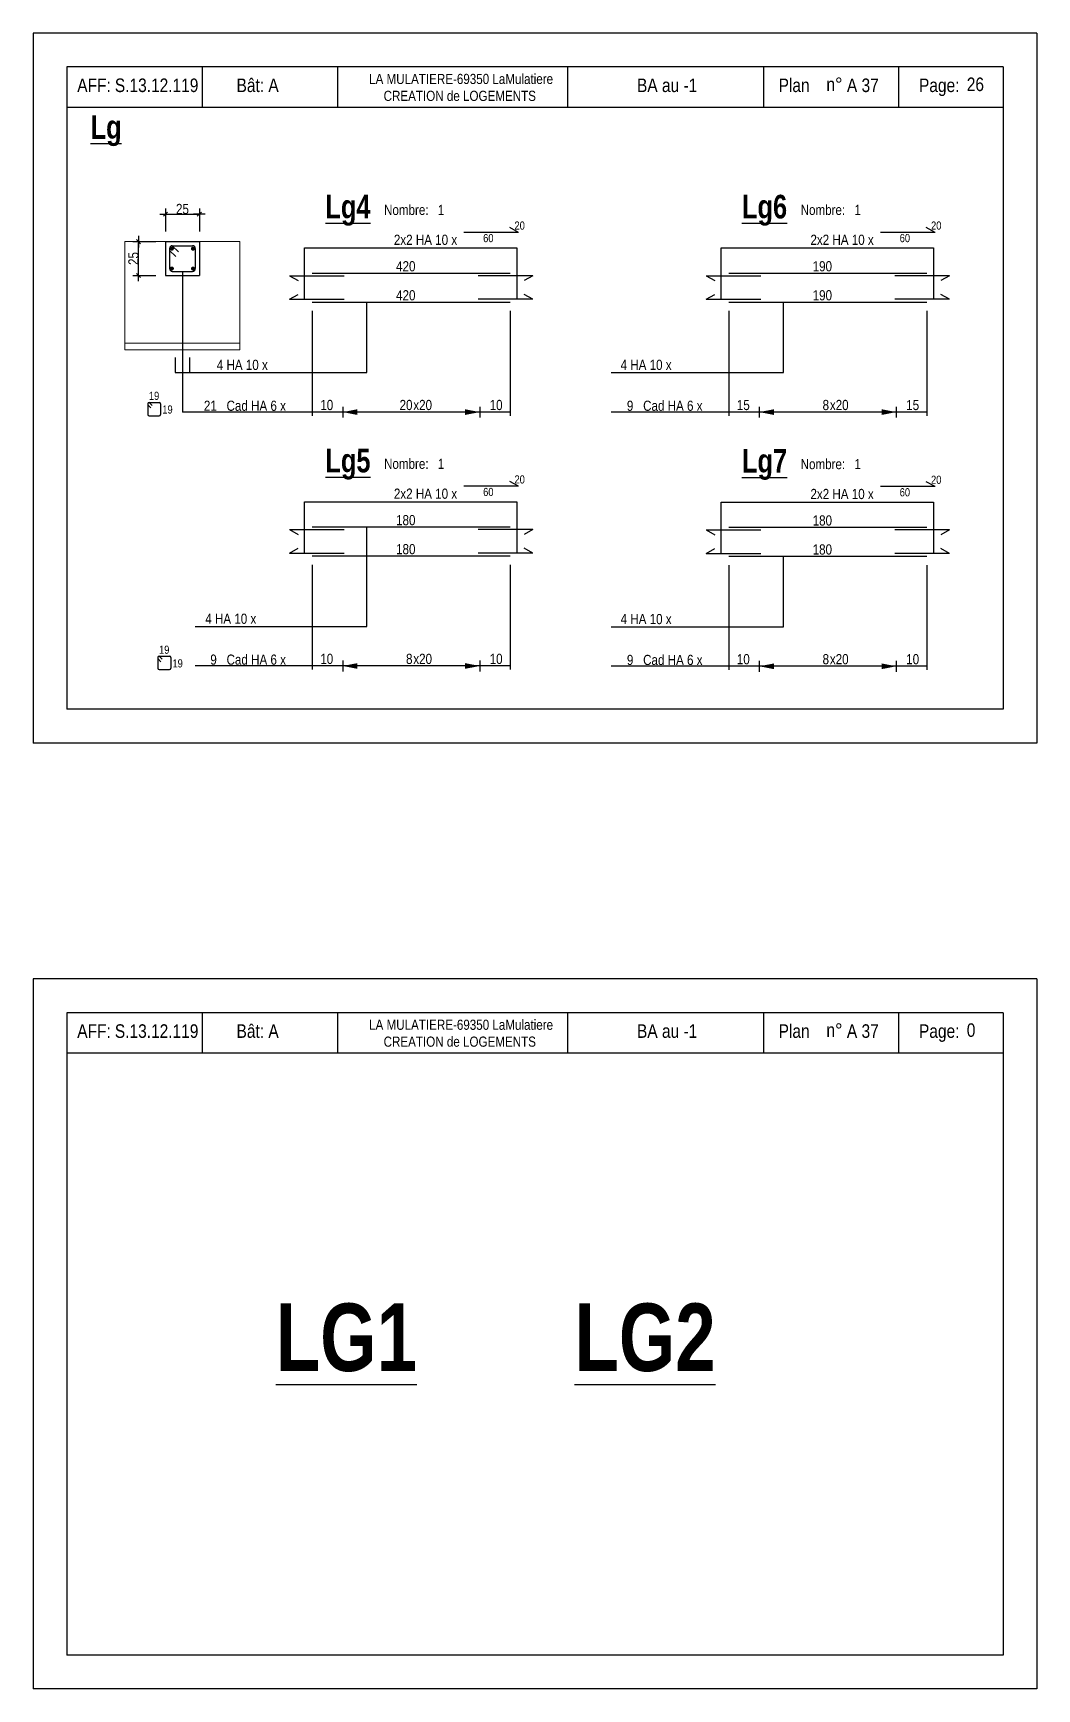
# Model space of a CAD drawing. Header units: metres. Extents: x -9927 to 45032, y -190416 to 12166.
# Drawn here: x -1080 to 405, y -173726 to -171278 of the extents above; entities that cross this region are included whole.
import ezdxf
from ezdxf.enums import TextEntityAlignment as Align

# ---------------------------------------------------------------- set-up
doc = ezdxf.new("R2010")
doc.units = ezdxf.units.M
doc.header["$PDMODE"] = 65
for name, color, linetype in [('01_cote_gen', 4, 'Continuous'), ('01_fenetres', 171, 'Continuous'), ('01_linteaux', 3, 'Continuous'), ('01_murs_coup', 5, 'Continuous'), ('01_sem', 42, 'Continuous'), ('01_texte', 230, 'Continuous'), ('AA_COTES', 2, 'Continuous')]:
    doc.layers.add(name, color=color, linetype=linetype)
doc.styles.add('impact', font='impact.ttf')
doc.styles.add('STYLE2', font='ARIALN.TTF')
doc.dimstyles.new('JB25', dxfattribs={"dimscale": 0.1, "dimtxt": 150, "dimasz": 17, "dimexe": 0.1, "dimexo": 0.1, "dimgap": 0.09, "dimtad": 1, "dimdec": 1, "dimlfac": 0.5, "dimdsep": 46, "dimtxsty": 'STYLE2', "dimblk1": 'BOND_G', "dimblk2": 'BOND_D', "dimsah": 1, "dimcen": 1.5, "dimdle": 0.01, "dimse1": 1, "dimse2": 1, "dimclrd": 4, "dimclre": 2, "dimclrt": 5, "dimadec": 0, "dimazin": 0, "dimtfac": 2.333333, "dimtdec": 1, "dimtix": 1, "dimtmove": 2, "dimatfit": 3, "dimldrblk": 'BOND_G', "dimfxl": 1, "dimtolj": 1, "dimtzin": 0, "dimarcsym": 0})

# ---------------------------------------------------------------- blocks, each defined once
blk = doc.blocks.new('BOND_G')
at = {"layer": 'AA_COTES', "color": 0}
for p, q in [((0, -5), (0, 15)), ((5, 0), (-5, 0)), ((1.8, 1.8), (-1.8, -1.8))]:
    blk.add_line(p, q, dxfattribs=at)
blk = doc.blocks.new('BOND_D')
at = {"layer": 'AA_COTES', "color": 0}
for p, q in [((5, 0), (-5, 0)), ((-1.8, -1.8), (1.8, 1.8)), ((0, 5), (0, -15))]:
    blk.add_line(p, q, dxfattribs=at)
blk = doc.blocks.new('*D1741')
at = {"layer": '01_cote_gen', "color": 4, "linetype": 'Continuous', "lineweight": -2, "transparency": 16777216}
blk.add_line((-882.8, -171545.3), (-836.2, -171545.3), dxfattribs=at)
at = {"layer": 'DEFPOINTS', "color": 0, "linetype": 'Continuous', "lineweight": 0, "transparency": 16777216}
for p in [(-884.5, -171528.4), (-834.5, -171528.4), (-834.5, -171545.3)]:
    blk.add_point(p, dxfattribs=at)
at = {"layer": '01_cote_gen', "color": 4, "linetype": 'Continuous', "lineweight": -2, "transparency": 16777216, "xscale": 1.7, "yscale": 1.7, "zscale": 1.7, "rotation": 180}
blk.add_blockref('BOND_G', (-884.5, -171545.3), dxfattribs=at)
at = {"layer": '01_cote_gen', "color": 4, "linetype": 'Continuous', "lineweight": -2, "transparency": 16777216, "xscale": 1.7, "yscale": 1.7, "zscale": 1.7}
blk.add_blockref('BOND_D', (-834.5, -171545.3), dxfattribs=at)
at = {"layer": '01_cote_gen', "color": 5, "linetype": 'Continuous', "lineweight": 0, "transparency": 16777216, "insert": (-859.5, -171537.7), "char_height": 15, "attachment_point": 5, "style": 'STYLE2'}
blk.add_mtext('\\A1;25', dxfattribs=at)
blk = doc.blocks.new('*D1742')
at = {"layer": '01_cote_gen', "color": 4, "linetype": 'Continuous', "lineweight": -2, "transparency": 16777216}
blk.add_line((-924.4, -171634.2), (-924.4, -171587.6), dxfattribs=at)
at = {"layer": 'DEFPOINTS', "color": 0, "linetype": 'Continuous', "lineweight": 0, "transparency": 16777216}
for p in [(-924.4, -171585.9), (-884.5, -171585.9), (-888.9, -171635.9)]:
    blk.add_point(p, dxfattribs=at)
at = {"layer": '01_cote_gen', "color": 4, "linetype": 'Continuous', "lineweight": -2, "transparency": 16777216, "xscale": 1.7, "yscale": 1.7, "zscale": 1.7}
for name, p, rotation in [('BOND_D', (-924.4, -171585.9), 90), ('BOND_G', (-924.4, -171635.9), 270)]:
    blk.add_blockref(name, p, dxfattribs=dict(at, rotation=rotation))
at = {"layer": '01_cote_gen', "color": 5, "linetype": 'Continuous', "lineweight": 0, "transparency": 16777216, "insert": (-932, -171610.9), "char_height": 15, "attachment_point": 5, "rotation": 90, "style": 'STYLE2'}
blk.add_mtext('\\A1;25', dxfattribs=at)

msp = doc.modelspace()

# ---------------------------------------------------------------- linework, layer by layer
at = {"layer": '01_fenetres', "ltscale": 30}
for p, q in [((-1030.44, -171327.53), (-1030.44, -172277.53)), ((-1030.44, -171327.53), (-1030.44, -172277.53)), ((-1030.44, -171327.53), (-1030.44, -172277.53)), ((354.56, -171327.53), (-1030.44, -171327.53)), ((-830.44, -171327.53), (-830.44, -171387.53)), ((-630.05, -171327.53), (-630.05, -171387.53)), ((-289.88, -171327.53), (-289.88, -171387.53)), ((0.42, -171387.53), (0.42, -171327.53)), ((200.42, -171387.53), (200.42, -171327.53)), ((354.56, -171327.53), (354.56, -172277.53)), ((354.56, -171387.53), (-1030.44, -171387.53)), ((354.56, -172277.53), (-1030.44, -172277.53)), ((-1030.44, -172726.29), (-1030.44, -173676.29)), ((-1030.44, -172726.29), (-1030.44, -173676.29)), ((-1030.44, -172726.29), (-1030.44, -173676.29)), ((354.56, -172726.29), (-1030.44, -172726.29)), ((-830.44, -172726.29), (-830.44, -172786.29)), ((-630.05, -172726.29), (-630.05, -172786.29)), ((-289.88, -172726.29), (-289.88, -172786.29)), ((0.42, -172786.29), (0.42, -172726.29)), ((200.42, -172786.29), (200.42, -172726.29)), ((354.56, -172726.29), (354.56, -173676.29)), ((354.56, -172786.29), (-1030.44, -172786.29)), ((354.56, -173676.29), (-1030.44, -173676.29))]:
    msp.add_line(p, q, dxfattribs=at)
at = {"layer": '01_linteaux', "linetype": 'Continuous'}
for p, q in [((-362.25, -171572.3), (-443.15, -171572.3)), ((-362.25, -171572.3), (-375.37, -171565.05)), ((254.02, -171572.3), (173.12, -171572.3)), ((254.02, -171572.3), (240.89, -171565.05)), ((-878.5, -171595.89), (-878.5, -171625.89)), ((-878.5, -171598.86), (-869.53, -171608.04)), ((-874.5, -171591.89), (-844.5, -171591.89)), ((-874.5, -171591.89), (-865.53, -171601.07)), ((-840.5, -171595.89), (-840.5, -171625.89)), ((-874.5, -171629.89), (-844.5, -171629.89)), ((-374.72, -171632.83), (-667.39, -171632.83)), ((241.55, -171632.83), (-51.13, -171632.83)), ((-701.2, -171636.27), (-620.3, -171636.27)), ((-701.2, -171636.27), (-688.08, -171643.51)), ((-340.91, -171636.27), (-421.81, -171636.27)), ((-340.91, -171636.27), (-354.04, -171643.51)), ((-84.93, -171636.27), (-4.03, -171636.27)), ((-84.93, -171636.27), (-71.81, -171643.51)), ((275.35, -171636.27), (194.45, -171636.27)), ((275.35, -171636.27), (262.23, -171643.51)), ((-701.2, -171671.12), (-688.08, -171663.88)), ((-701.2, -171671.12), (-620.3, -171671.12)), ((-374.72, -171675.75), (-667.39, -171675.75)), ((-340.91, -171671.12), (-421.81, -171671.12)), ((-340.91, -171671.12), (-354.04, -171663.88)), ((-84.93, -171671.12), (-71.81, -171663.88)), ((-84.93, -171671.12), (-4.03, -171671.12)), ((241.55, -171675.75), (-51.13, -171675.75)), ((275.35, -171671.12), (194.45, -171671.12)), ((275.35, -171671.12), (262.23, -171663.88)), ((-910.79, -171825.59), (-910.79, -171841.45)), ((-910.79, -171827.08), (-906.31, -171831.67)), ((-908.79, -171823.59), (-893.79, -171823.59)), ((-908.79, -171823.59), (-904.31, -171828.18)), ((-891.79, -171825.59), (-891.79, -171841.45)), ((-908.79, -171843.45), (-893.79, -171843.45)), ((-362.25, -171947.76), (-443.15, -171947.76)), ((-362.25, -171947.76), (-375.37, -171940.52)), ((254.02, -171948.23), (173.12, -171948.23)), ((254.02, -171948.23), (240.89, -171940.98)), ((-701.2, -172011.74), (-620.3, -172011.74)), ((-701.2, -172011.74), (-688.08, -172018.98)), ((-374.72, -172008.3), (-667.39, -172008.3)), ((-340.91, -172011.74), (-421.81, -172011.74)), ((-340.91, -172011.74), (-354.04, -172018.98)), ((-84.93, -172012.2), (-4.03, -172012.2)), ((-84.93, -172012.2), (-71.81, -172019.45)), ((241.55, -172008.76), (-51.13, -172008.76)), ((275.35, -172012.2), (194.45, -172012.2)), ((275.35, -172012.2), (262.23, -172019.45)), ((-701.2, -172046.59), (-688.08, -172039.34)), ((-701.2, -172046.59), (-620.3, -172046.59)), ((-340.91, -172046.59), (-421.81, -172046.59)), ((-340.91, -172046.59), (-354.04, -172039.34)), ((-84.93, -172047.05), (-71.81, -172039.81)), ((-84.93, -172047.05), (-4.03, -172047.05)), ((275.35, -172047.05), (194.45, -172047.05)), ((275.35, -172047.05), (262.23, -172039.81)), ((-374.72, -172051.22), (-667.39, -172051.22)), ((241.55, -172051.68), (-51.13, -172051.68)), ((-895.77, -172201.06), (-895.77, -172216.92)), ((-895.77, -172202.55), (-891.29, -172207.13)), ((-893.77, -172199.06), (-878.77, -172199.06)), ((-893.77, -172199.06), (-889.29, -172203.65)), ((-893.77, -172218.92), (-878.77, -172218.92)), ((-876.77, -172201.06), (-876.77, -172216.92))]:
    msp.add_line(p, q, dxfattribs=at)
at = {"layer": '01_linteaux', "linetype": 'Continuous', "const_width": 3, "flags": 128}
for points in [[(-876.69, -171596.38, 1), (-873.69, -171596.38, 1)], [(-845.44, -171596.38, 1), (-842.44, -171596.38, 1)], [(-876.69, -171625.75, 1), (-873.69, -171625.75, 1)], [(-845.44, -171625.75, 1), (-842.44, -171625.75, 1)]]:
    msp.add_lwpolyline(points, format="xyb", close=True, dxfattribs=at)
at = {"layer": '01_linteaux', "linetype": 'Continuous'}
for centre, radius, start, end in [((-874.5, -171595.89), 4, 90, 180), ((-844.5, -171595.89), 4, 0, 90), ((-874.5, -171625.89), 4, 180, 270), ((-844.5, -171625.89), 4, 270, 0), ((-908.79, -171825.59), 2, 90, 180), ((-893.79, -171825.59), 2, 0, 90), ((-908.79, -171841.45), 2, 180, 270), ((-893.79, -171841.45), 2, 270, 0), ((-893.77, -172201.06), 2, 90, 180), ((-893.77, -172216.92), 2, 180, 270), ((-878.77, -172201.06), 2, 0, 90), ((-878.77, -172216.92), 2, 270, 0)]:
    msp.add_arc(centre, radius, start, end, dxfattribs=at)
at = {"layer": '01_murs_coup'}
for p, q in [((-884.5, -171585.89), (-884.5, -171635.89)), ((-884.5, -171585.89), (-834.5, -171585.89)), ((-834.5, -171585.89), (-834.5, -171635.89)), ((-884.5, -171635.89), (-834.5, -171635.89))]:
    msp.add_line(p, q, dxfattribs=at)
at = {"layer": '01_sem', "lineweight": 0, "ltscale": 7}
for p, q in [((-944.5, -171735.89), (-944.5, -171585.89)), ((-944.5, -171585.89), (-884.5, -171585.89)), ((-774.5, -171585.89), (-834.5, -171585.89)), ((-774.5, -171745.89), (-774.5, -171585.89)), ((-944.5, -171735.89), (-774.5, -171735.89)), ((-944.5, -171735.89), (-944.5, -171745.89)), ((-944.5, -171745.89), (-774.5, -171745.89))]:
    msp.add_line(p, q, dxfattribs=at)
at = {"layer": '01_texte', "ltscale": 30}
for p, q in [((-1080.44, -171277.53), (-1080.44, -172327.53)), ((-1080.44, -171277.53), (-1080.44, -172327.53)), ((404.56, -171277.53), (-1080.44, -171277.53)), ((404.56, -171277.53), (404.56, -172327.53)), ((404.56, -171277.53), (404.56, -172327.53)), ((404.56, -172327.53), (-1080.44, -172327.53)), ((-1080.44, -172676.29), (-1080.44, -173726.29)), ((404.56, -172676.29), (-1080.44, -172676.29)), ((404.56, -172676.29), (404.56, -173726.29)), ((404.56, -173726.29), (-1080.44, -173726.29))]:
    msp.add_line(p, q, dxfattribs=at)
at = {"layer": '01_texte', "linetype": 'Continuous'}
for p, q in [((-678.91, -171671.12), (-678.91, -171595.21)), ((-678.91, -171595.21), (-364.84, -171595.21)), ((-364.84, -171595.21), (-364.84, -171671.12)), ((-62.65, -171671.12), (-62.65, -171595.21)), ((-62.65, -171595.21), (251.43, -171595.21)), ((251.43, -171595.21), (251.43, -171671.12)), ((-859.5, -171629.89), (-859.5, -171838.01)), ((-586.65, -171779.66), (-586.65, -171675.75)), ((29.61, -171779.66), (29.61, -171675.75)), ((-667.39, -171688.5), (-667.39, -171843.33)), ((-51.13, -171688.5), (-51.13, -171843.33)), ((-870.36, -171757.23), (-870.36, -171779.66)), ((-870.36, -171779.66), (-586.65, -171779.66)), ((-849.11, -171757.23), (-849.11, -171779.66)), ((-225.27, -171779.66), (29.61, -171779.66)), ((-374.72, -171838.01), (-859.5, -171838.01)), ((-622.39, -171830.01), (-622.39, -171846.01)), ((-419.72, -171830.01), (-419.72, -171846.01)), ((241.55, -171838.01), (-225.27, -171838.01)), ((-6.13, -171830.01), (-6.13, -171846.01)), ((196.55, -171830.01), (196.55, -171846.01)), ((-678.91, -172046.59), (-678.91, -171970.68)), ((-678.91, -171970.68), (-364.84, -171970.68)), ((-364.84, -171970.68), (-364.84, -172046.59)), ((-62.65, -172047.05), (-62.65, -171971.14)), ((-62.65, -171971.14), (251.43, -171971.14)), ((251.43, -171971.14), (251.43, -172047.05)), ((-586.65, -172155.13), (-586.65, -172008.3)), ((-667.39, -172063.97), (-667.39, -172218.79)), ((-51.13, -172064.44), (-51.13, -172219.26)), ((29.61, -172155.59), (29.61, -172051.68)), ((-840.5, -172155.13), (-586.65, -172155.13)), ((-225.27, -172155.59), (29.61, -172155.59)), ((-374.72, -172213.48), (-840.5, -172213.48)), ((-622.39, -172205.48), (-622.39, -172221.48)), ((-419.72, -172205.48), (-419.72, -172221.48)), ((241.55, -172213.94), (-225.27, -172213.94)), ((-6.13, -172205.94), (-6.13, -172221.94)), ((196.55, -172205.94), (196.55, -172221.94))]:
    msp.add_line(p, q, dxfattribs=at)
at = {"layer": '01_texte'}
for p, q in [((-374.72, -171688.5), (-374.72, -171843.33)), ((241.55, -171688.5), (241.55, -171843.33)), ((-374.72, -172063.97), (-374.72, -172218.79)), ((241.55, -172064.44), (241.55, -172219.26))]:
    msp.add_line(p, q, dxfattribs=at)
at = {"layer": '01_texte', "linetype": 'Continuous'}
for points in [[(-622.39, -171838.01), (-600.69, -171833.81), (-600.69, -171838.01)], [(-622.39, -171838.01), (-600.69, -171842.21), (-600.69, -171838.01)], [(-419.72, -171838.01), (-441.42, -171833.81), (-441.42, -171838.01)], [(-419.72, -171838.01), (-441.42, -171842.21), (-441.42, -171838.01)], [(-6.13, -171838.01), (15.57, -171833.81), (15.57, -171838.01)], [(-6.13, -171838.01), (15.57, -171842.21), (15.57, -171838.01)], [(196.55, -171838.01), (174.85, -171833.81), (174.85, -171838.01)], [(196.55, -171838.01), (174.85, -171842.21), (174.85, -171838.01)], [(-622.39, -172213.48), (-600.69, -172209.28), (-600.69, -172213.48)], [(-622.39, -172213.48), (-600.69, -172217.68), (-600.69, -172213.48)], [(-419.72, -172213.48), (-441.42, -172209.28), (-441.42, -172213.48)], [(-419.72, -172213.48), (-441.42, -172217.68), (-441.42, -172213.48)], [(-6.13, -172213.94), (15.57, -172209.74), (15.57, -172213.94)], [(-6.13, -172213.94), (15.57, -172218.14), (15.57, -172213.94)], [(196.55, -172213.94), (174.85, -172209.74), (174.85, -172213.94)], [(196.55, -172213.94), (174.85, -172218.14), (174.85, -172213.94)]]:
    msp.add_solid(points, dxfattribs=at)

# ---------------------------------------------------------------- texts
at = {"layer": '01_texte'}
for s, height, style, p in [('LA MULATIERE-69350 LaMulatiere', 15, 'STYLE2', (-583.35, -171352.81)), ('AFF:', 20, 'STYLE2', (-1015.15, -171364.68)), ('S.13.12.119', 20, 'STYLE2', (-959.48, -171364.68)), ('Bât: A', 20, 'STYLE2', (-779.51, -171364.68)), ('CREATION de LOGEMENTS', 15, 'STYLE2', (-561.87, -171377.81)), ('BA au -1', 20, 'STYLE2', (-187.05, -171364.68)), ('Plan', 20, 'STYLE2', (22.47, -171364.68)), ('n%%D', 20, 'STYLE2', (93.15, -171363.24)), ('A 37', 20, 'STYLE2', (123.5, -171364.68)), ('Page:', 20, 'STYLE2', (230.14, -171364.68)), ('26', 20, 'STYLE2', (300.82, -171363.24)), ('%%ULg', 35, 'impact', (-995.38, -171433.96)), ('%%ULg4', 35, 'impact', (-648.01, -171551.65)), ('Nombre:', 15, 'STYLE2', (-561.25, -171546.46)), ('1', 15, 'STYLE2', (-481.63, -171546.46)), ('%%ULg6', 35, 'impact', (-31.74, -171551.65)), ('Nombre:', 15, 'STYLE2', (55.02, -171546.46)), ('1', 15, 'STYLE2', (134.64, -171546.46)), ('20', 12, 'STYLE2', (-368.27, -171568.13)), ('20', 12, 'STYLE2', (248, -171568.13)), ('2x2 HA 10 x', 15, 'STYLE2', (-546.71, -171590.69)), ('60', 12, 'STYLE2', (-414.66, -171586.67)), ('2x2 HA 10 x', 15, 'STYLE2', (69.56, -171590.69)), ('60', 12, 'STYLE2', (201.61, -171586.67)), ('4 HA 10 x', 15, 'STYLE2', (-808.7, -171775.66)), ('4 HA 10 x', 15, 'STYLE2', (-211.33, -171775.66)), ('19', 12, 'STYLE2', (-909.14, -171819.95)), ('19', 12, 'STYLE2', (-889.28, -171840.15)), ('Cad HA 6 x', 15, 'STYLE2', (-794.25, -171836.12)), ('Cad HA 6 x', 15, 'STYLE2', (-177.98, -171836.12)), ('%%ULg5', 35, 'impact', (-648.01, -171927.11)), ('%%ULg7', 35, 'impact', (-31.74, -171927.58)), ('Nombre:', 15, 'STYLE2', (-561.25, -171921.93)), ('1', 15, 'STYLE2', (-481.63, -171921.93)), ('Nombre:', 15, 'STYLE2', (55.02, -171922.39)), ('1', 15, 'STYLE2', (134.64, -171922.39)), ('2x2 HA 10 x', 15, 'STYLE2', (-546.71, -171966.16)), ('60', 12, 'STYLE2', (-414.66, -171962.14)), ('20', 12, 'STYLE2', (-368.27, -171943.6)), ('2x2 HA 10 x', 15, 'STYLE2', (69.56, -171966.62)), ('60', 12, 'STYLE2', (201.61, -171962.6)), ('20', 12, 'STYLE2', (248, -171944.06)), ('4 HA 10 x', 15, 'STYLE2', (-825.73, -172151.13)), ('4 HA 10 x', 15, 'STYLE2', (-211.33, -172151.59)), ('19', 12, 'STYLE2', (-894.13, -172195.42)), ('Cad HA 6 x', 15, 'STYLE2', (-794.25, -172211.59)), ('Cad HA 6 x', 15, 'STYLE2', (-177.98, -172212.05)), ('19', 12, 'STYLE2', (-874.26, -172215.61)), ('AFF:', 20, 'STYLE2', (-1015.15, -172763.44)), ('S.13.12.119', 20, 'STYLE2', (-959.48, -172763.44)), ('Bât: A', 20, 'STYLE2', (-779.51, -172763.44)), ('LA MULATIERE-69350 LaMulatiere', 15, 'STYLE2', (-583.35, -172751.57)), ('BA au -1', 20, 'STYLE2', (-187.05, -172763.44)), ('Plan', 20, 'STYLE2', (22.47, -172763.44)), ('n%%D', 20, 'STYLE2', (93.15, -172762)), ('A 37', 20, 'STYLE2', (123.5, -172763.44)), ('Page:', 20, 'STYLE2', (230.14, -172763.44)), ('0', 20, 'STYLE2', (300.82, -172762)), ('CREATION de LOGEMENTS', 15, 'STYLE2', (-561.87, -172776.57)), ('%%ULG1', 100, 'impact', (-721.31, -173256.3)), ('%%ULG2', 100, 'impact', (-279.43, -173256.3))]:
    msp.add_text(s, height=height, dxfattribs=dict(at, style=style)).set_placement(p)
at = {"layer": '01_texte', "style": 'STYLE2'}
for s, p in [('420', (-514.79, -171629.83)), ('190', (101.48, -171629.83)), ('420', (-514.79, -171672.75)), ('190', (101.48, -171672.75)), ('21', (-808.7, -171836.12)), ('10', (-636.48, -171835.01)), ('20', (-519.18, -171835.01)), (' x20', (-490.28, -171835.01)), ('10', (-385.92, -171835.01)), ('9', (-192.43, -171836.12)), ('15', (-20.22, -171835.01)), ('8', (97.08, -171835.01)), (' x20', (125.99, -171835.01)), ('15', (230.34, -171835.01)), ('180', (-514.79, -172005.3)), ('180', (101.48, -172005.76)), ('180', (-514.79, -172048.22)), ('180', (101.48, -172048.68)), ('9', (-808.7, -172211.59)), ('10', (-636.48, -172210.48)), ('8', (-519.18, -172210.48)), (' x20', (-490.28, -172210.48)), ('10', (-385.92, -172210.48)), ('9', (-192.43, -172212.05)), ('10', (-20.22, -172210.94)), ('8', (97.08, -172210.94)), (' x20', (125.99, -172210.94)), ('10', (230.34, -172210.94))]:
    msp.add_text(s, height=15, dxfattribs=at).set_placement(p, align=Align.RIGHT)

# ---------------------------------------------------------------- dimensions: what is measured, and where the dimension line sits
at = {"layer": '01_cote_gen', "linetype": 'Continuous', "lineweight": 0}
dim = msp.add_linear_dim(base=(-834.5, -171545.33), p1=(-884.5, -171528.41), p2=(-834.5, -171528.41), dimstyle='JB25', dxfattribs=at)
dim.commit()
dim.dimension.update_dxf_attribs({"geometry": '*D1741', "text_midpoint": (-859.5, -171537.66)})
dim = msp.add_linear_dim(base=(-924.38, -171585.89), p1=(-888.87, -171635.89), p2=(-884.5, -171585.89), angle=90, dimstyle='JB25', dxfattribs=at)
dim.commit()
dim.dimension.update_dxf_attribs({"geometry": '*D1742', "text_midpoint": (-932.04, -171610.89)})

doc.saveas('drawing.dxf')
